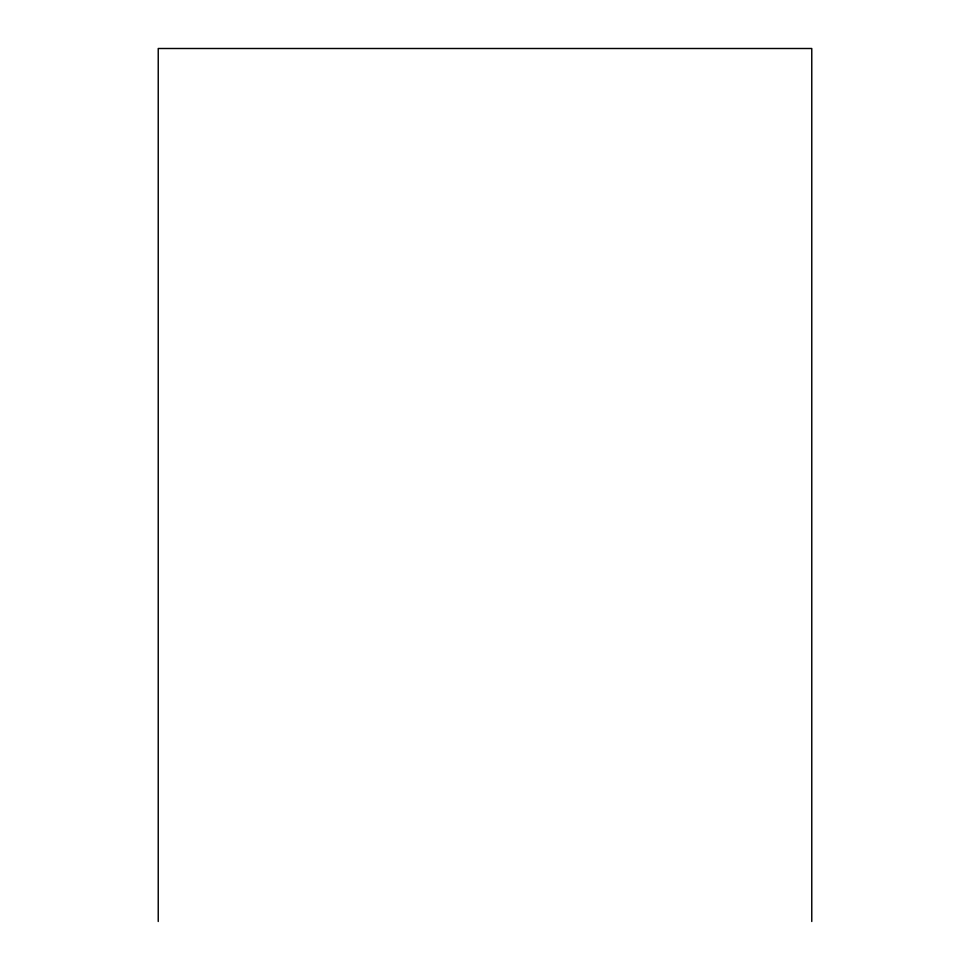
<?xml version="1.0" encoding="UTF-8"?>
<svg xmlns="http://www.w3.org/2000/svg" width="970" height="970" viewBox="0 0 970 970"><rect width="100%" height="100%" fill="white"/><g stroke="black" fill="none" stroke-linecap="round" stroke-linejoin="round"><path stroke-width="1.45" d="M811.769 921.5L811.769 48.5L158.231 48.5L158.231 921.5"/></g></svg>
